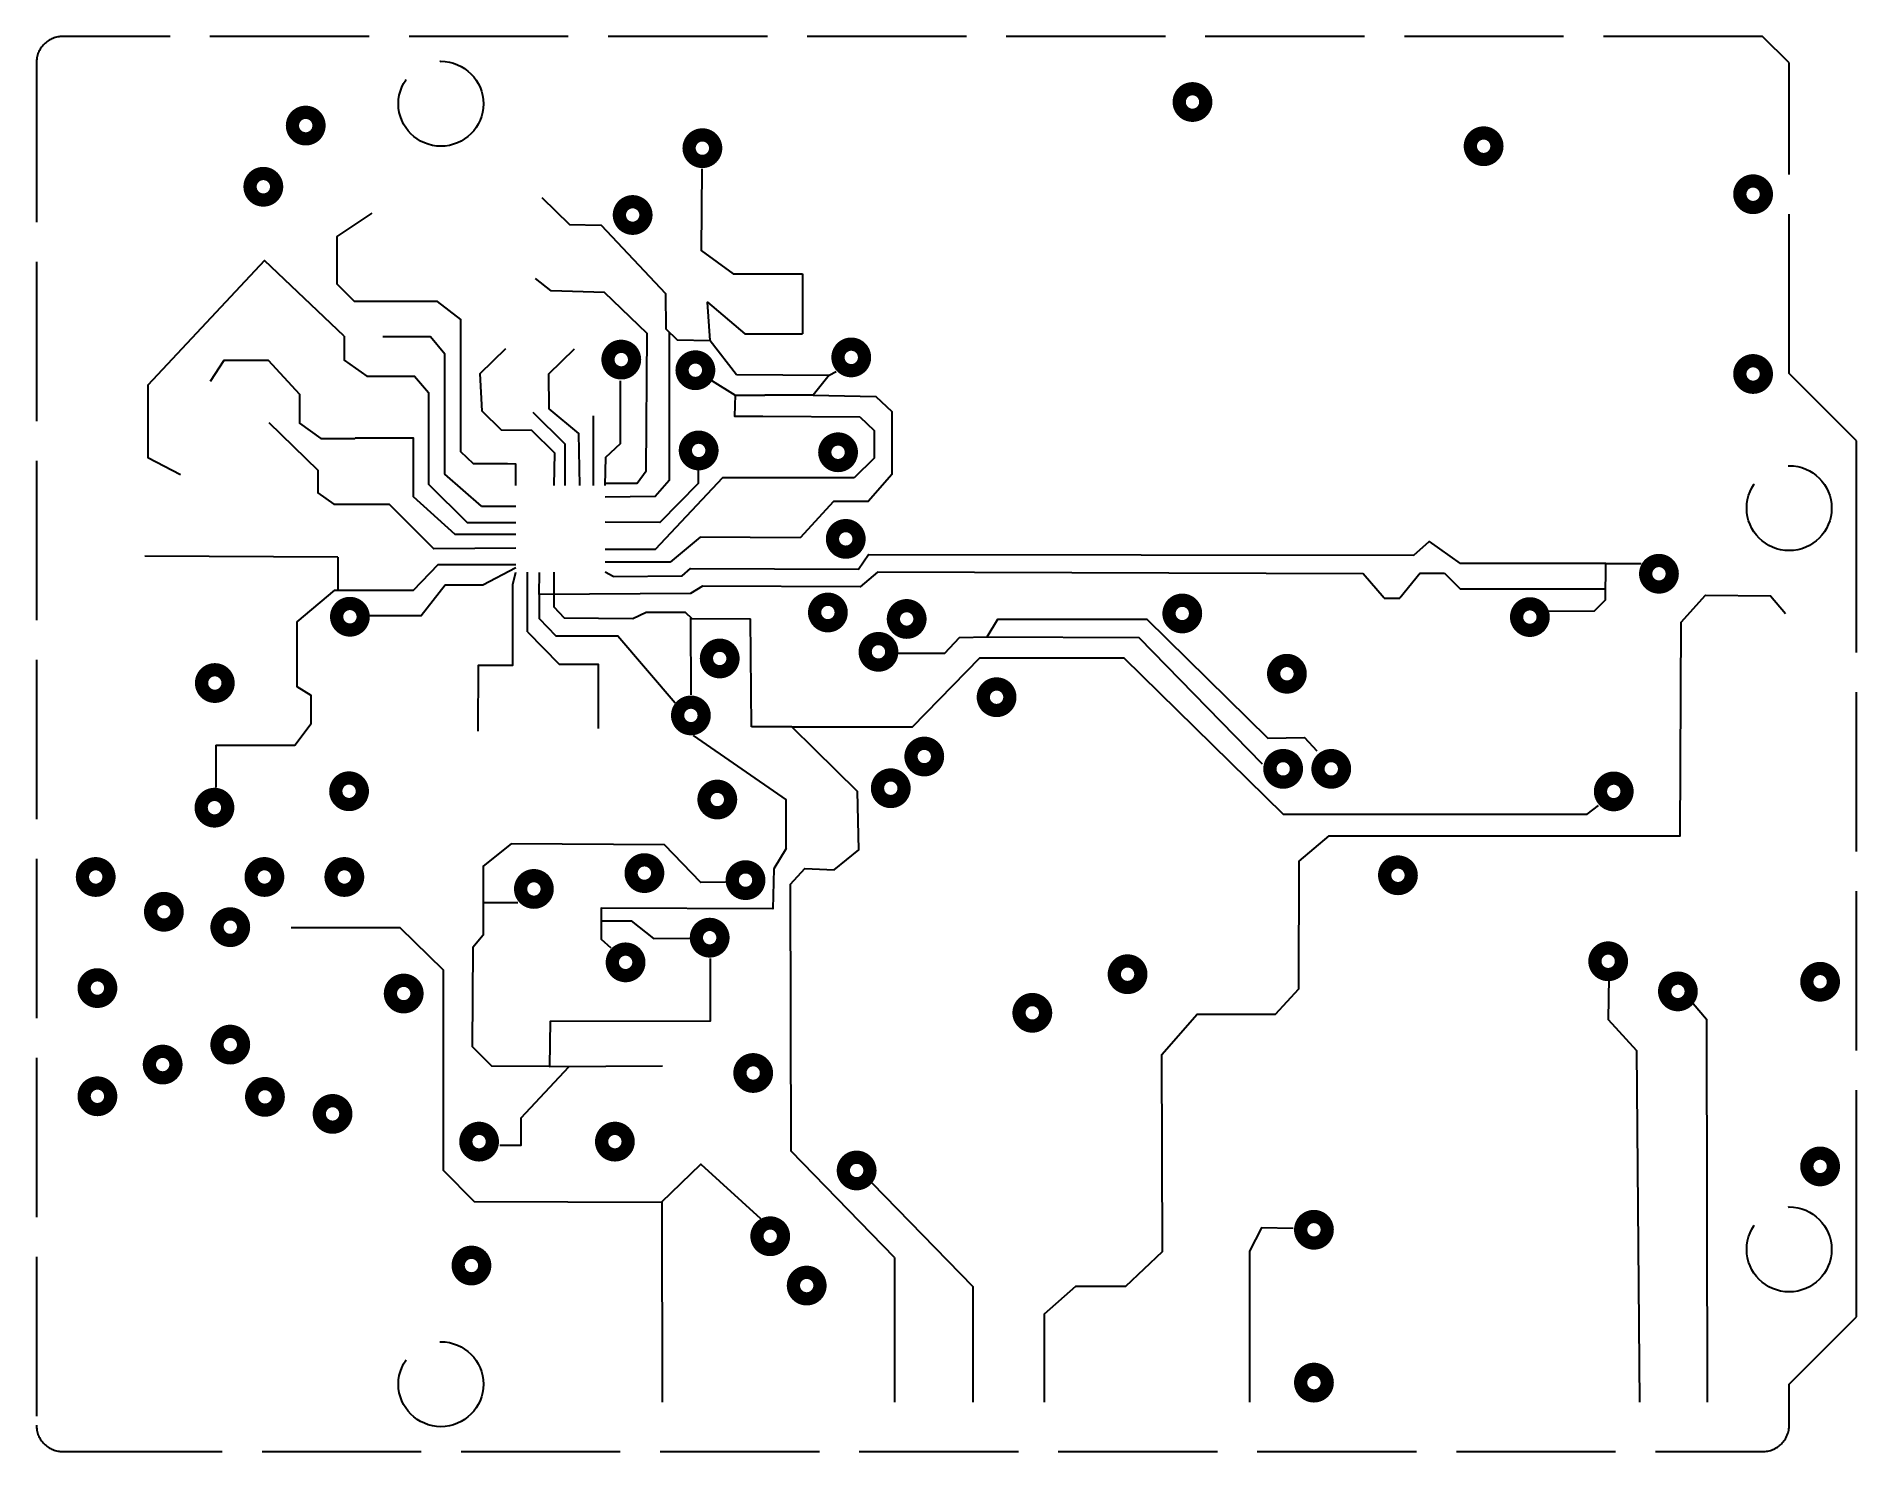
# Model space of a CAD drawing. Header units: millimetres. Extents: x 680.6 to 749.1, y 189.9 to 243.2.
import ezdxf

# ---------------------------------------------------------------- set-up
doc = ezdxf.new("R2010")
doc.units = ezdxf.units.MM
doc.linetypes.add('ACAD_ISO02W100', pattern=[15, 12, -3])
doc.layers.add('BoardDEL', color=7, linetype='Continuous', lineweight=30, true_color=0x008c8c)
doc.layers.add('Circuit B', color=1, linetype='Continuous', lineweight=30)
doc.layers.add('Donuts', color=2, linetype='Continuous')

msp = doc.modelspace()

# ---------------------------------------------------------------- linework, layer by layer
at = {"layer": 'BoardDEL', "linetype": 'ACAD_ISO02W100', "ltscale": 0.5}
msp.add_lwpolyline([(749.146, 227.984), (746.606, 230.524), (746.606, 242.224), (745.606, 243.224), (681.566, 243.224, 0.414214), (680.566, 242.224), (680.566, 190.884, 0.414214), (681.566, 189.884), (745.606, 189.884, 0.414214), (746.606, 190.884), (746.606, 192.424), (749.146, 194.964), (749.146, 197.504), (749.146, 225.444)], format="xyb", close=True, dxfattribs=at)
for centre in [(695.806, 240.684), (746.606, 225.444), (746.606, 197.504), (695.806, 192.424)]:
    msp.add_circle(centre, 1.6, dxfattribs=at)
at = {"layer": 'Circuit B'}
for p, q in [((709.433, 234.28), (709.433, 232.013)), ((706.947, 230.481), (710.434, 230.452)), ((707.935, 228.913), (711.595, 228.879)), ((711.377, 226.585), (706.42, 226.585)), ((692.681, 225.591), (693.863, 225.591)), ((691.923, 223.601), (691.923, 222.346)), ((732.702, 222.998), (733.618, 222.998)), ((733.618, 222.998), (734.213, 222.403)), ((739.7, 223.357), (734.212, 223.357)), ((734.213, 222.403), (739.69, 222.403)), ((731.342, 222.049), (731.935, 222.049)), ((707.514, 217.199), (707.469, 221.271)), ((687.327, 216.514), (687.327, 214.914)), ((708.816, 212.611), (708.816, 214.452)), ((712.893, 197.206), (712.893, 191.753)), ((726.272, 197.439), (726.272, 191.753))]:
    msp.add_line(p, q, dxfattribs=at)
for points in [[(705.635, 238.237), (705.611, 235.159), (706.816, 234.28), (709.433, 234.28)], [(699.61, 237.146), (700.646, 236.133), (701.845, 236.11), (704.264, 233.532), (704.287, 232.197), (704.702, 231.782), (705.946, 231.759), (705.854, 233.21), (707.259, 232.013), (709.433, 232.013)], [(698.319, 227.119), (697.032, 227.119), (696.56, 227.569), (696.56, 232.551), (695.68, 233.237), (692.546, 233.237), (691.903, 233.881), (691.903, 235.682), (693.212, 236.561)], [(692.162, 231.92), (689.162, 234.782), (684.764, 230.081), (684.764, 227.355), (685.991, 226.708)], [(701.995, 226.387), (703.196, 226.386), (703.543, 226.848), (703.572, 232.022), (701.967, 233.567), (699.959, 233.639), (699.366, 234.101)], [(692.162, 231.92), (692.162, 231.019), (693.018, 230.421), (694.811, 230.421), (695.345, 229.803), (695.345, 226.347), (696.797, 224.897), (698.631, 224.897)], [(697.34, 225.521), (695.949, 226.718), (695.949, 231.252), (695.413, 231.894), (693.616, 231.894)], [(704.411, 232.073), (704.411, 226.484), (703.88, 225.885), (701.993, 225.854)], [(700.076, 226.294), (700.099, 227.511), (699.228, 228.368), (698.084, 228.382), (697.356, 229.096), (697.284, 230.524), (698.256, 231.466)], [(701.036, 226.294), (700.999, 228.254), (699.885, 229.182), (699.87, 230.509), (700.842, 231.451)], [(705.946, 231.759), (706.947, 230.481)], [(687.126, 230.228), (687.638, 231.017), (689.303, 231.017), (690.477, 229.737), (690.477, 228.65), (691.288, 228.074), (692.569, 228.074), (692.58, 228.083)], [(710.434, 230.452), (709.838, 229.697), (708.008, 229.697)], [(710.434, 230.452), (710.695, 230.597)], [(701.993, 226.294), (702.014, 227.368), (702.571, 227.882), (702.571, 230.238)], [(706.032, 230.248), (706.889, 229.697), (708.008, 229.697)], [(706.889, 229.711), (706.874, 228.913), (707.935, 228.913)], [(709.838, 229.697), (712.192, 229.653), (712.802, 229.087), (712.802, 226.706), (711.9, 225.7), (710.593, 225.7), (709.347, 224.33)], [(689.324, 228.666), (691.175, 226.881), (691.175, 226.021), (691.777, 225.591), (692.681, 225.591)], [(700.485, 226.294), (700.485, 227.854), (699.285, 229.053)], [(701.556, 226.294), (701.556, 228.925)], [(711.595, 228.879), (712.133, 228.371), (712.133, 227.326), (711.377, 226.585)], [(698.631, 224.449), (696.34, 224.449), (694.77, 225.868), (694.77, 228.083), (692.58, 228.083)], [(698.631, 226.294), (698.631, 227.102), (698.319, 227.119)], [(705.494, 226.885), (705.494, 226.368), (704.049, 224.906), (701.993, 224.917)], [(706.42, 226.585), (703.885, 223.889), (701.993, 223.889)], [(698.631, 223.937), (695.544, 223.912), (693.863, 225.591)], [(697.34, 225.521), (698.631, 225.521)], [(709.347, 224.33), (705.572, 224.355), (704.447, 223.405)], [(691.923, 223.601), (684.656, 223.638)], [(702.298, 222.865), (704.9, 222.894), (705.207, 223.172), (711.54, 223.143), (711.92, 223.699), (732.468, 223.67), (733.038, 224.182), (734.212, 223.357)], [(687.327, 216.514), (690.299, 216.514), (690.923, 217.332), (690.923, 218.386), (690.385, 218.709), (690.385, 221.162), (691.806, 222.346), (694.778, 222.346), (695.704, 223.314), (698.631, 223.314)], [(698.631, 223.198), (697.385, 222.542), (695.964, 222.542), (695.059, 221.38), (692.992, 221.38)], [(698.512, 222.568), (698.631, 223.025)], [(699.072, 220.776), (699.072, 223.025)], [(731.342, 222.049), (730.553, 222.969), (712.262, 223.028), (711.599, 222.472), (705.665, 222.501), (705.211, 222.224), (699.507, 222.194), (699.521, 223.012)], [(700.055, 223.025), (700.055, 221.723), (700.45, 221.314), (703.039, 221.284), (703.537, 221.518), (705.015, 221.518), (705.263, 221.284), (707.469, 221.271)], [(704.447, 223.405), (701.993, 223.405)], [(702.298, 222.865), (701.993, 223.025)], [(732.702, 222.998), (731.935, 222.049)], [(737.539, 221.556), (739.268, 221.57), (739.685, 221.987), (739.7, 223.357), (741.027, 223.357)], [(697.206, 217.033), (697.221, 219.528), (698.512, 219.528), (698.512, 222.568)], [(699.506, 222.192), (699.506, 221.287), (700.135, 220.63), (702.473, 220.63), (704.634, 218.103)], [(718.542, 191.753), (718.542, 195.076), (719.732, 196.122), (721.613, 196.122), (722.993, 197.43), (722.969, 204.85), (724.302, 206.372), (727.253, 206.372), (728.134, 207.323), (728.137, 212.142), (729.279, 213.093), (742.494, 213.096), (742.542, 221.141), (743.447, 222.164), (745.898, 222.14), (746.47, 221.474)], [(705.206, 221.297), (705.22, 218.402)], [(713.043, 219.982), (714.795, 219.975), (715.341, 220.568), (716.385, 220.592), (716.788, 221.255), (722.409, 221.255), (726.962, 216.776), (728.338, 216.8), (728.812, 216.302)], [(699.072, 220.776), (700.263, 219.557), (701.727, 219.557), (701.727, 217.134)], [(716.385, 220.592), (722.1, 220.568), (726.749, 215.805)], [(709.025, 217.199), (713.58, 217.199), (716.113, 219.799), (721.539, 219.799), (727.537, 213.909), (738.993, 213.909), (739.422, 214.23)], [(705.316, 216.871), (708.816, 214.452)], [(709.896, 216.341), (709.025, 217.199), (707.514, 217.199)], [(712.893, 197.206), (709, 201.213), (708.976, 211.272), (709.519, 211.862), (710.628, 211.814), (711.548, 212.569), (711.501, 214.761), (709.896, 216.341)], [(706.523, 211.346), (705.597, 211.332), (704.23, 212.756), (698.455, 212.785), (697.397, 211.948), (697.397, 210.583), (698.705, 210.583)], [(708.816, 212.611), (708.347, 211.85), (708.317, 210.338), (701.845, 210.367), (701.845, 209.196), (702.211, 208.875)], [(697.395, 210.552), (697.395, 209.348), (697.013, 208.878), (696.983, 205.157), (697.718, 204.423), (699.907, 204.408), (699.937, 206.111), (705.961, 206.126), (705.961, 208.475)], [(701.874, 209.884), (702.973, 209.884), (703.822, 209.226), (705.198, 209.24)], [(690.168, 209.64), (694.263, 209.64), (695.886, 208.041), (695.887, 200.488), (697.063, 199.313), (704.123, 199.289), (705.605, 200.723), (707.843, 198.675)], [(739.806, 207.749), (739.782, 206.171), (740.859, 205), (740.967, 191.753)], [(742.989, 206.774), (743.492, 206.177), (743.518, 191.753)], [(700.613, 204.375), (698.821, 202.451), (698.821, 201.423), (698.027, 201.423)], [(699.879, 204.404), (704.155, 204.419)], [(712.045, 200.009), (715.849, 196.112), (715.849, 191.753)], [(704.126, 199.3), (704.149, 191.753)], [(727.92, 198.298), (726.726, 198.322), (726.272, 197.439)]]:
    msp.add_lwpolyline(points, dxfattribs=at)
at = {"layer": 'Donuts', "const_width": 0.5}
for points in [[(723.624, 240.751, 1), (724.624, 240.751, 1)], [(690.213, 239.862, 1), (691.213, 239.862, 1)], [(705.158, 239.011, 1), (706.158, 239.011, 1)], [(734.593, 239.084, 1), (735.593, 239.084, 1)], [(688.616, 237.556, 1), (689.616, 237.556, 1)], [(744.746, 237.275, 1), (745.746, 237.275, 1)], [(702.531, 236.492, 1), (703.531, 236.492, 1)], [(710.767, 231.125, 1), (711.767, 231.125, 1)], [(702.102, 231.042, 1), (703.102, 231.042, 1)], [(704.894, 230.642, 1), (705.894, 230.642, 1)], [(744.746, 230.5, 1), (745.746, 230.5, 1)], [(705.018, 227.618, 1), (706.018, 227.618, 1)], [(710.27, 227.549, 1), (711.27, 227.549, 1)], [(710.56, 224.285, 1), (711.56, 224.285, 1)], [(741.199, 222.97, 1), (742.199, 222.97, 1)], [(709.887, 221.511, 1), (710.887, 221.511, 1)], [(723.239, 221.474, 1), (724.239, 221.474, 1)], [(691.878, 221.35, 1), (692.878, 221.35, 1)], [(712.855, 221.267, 1), (713.855, 221.267, 1)], [(736.336, 221.338, 1), (737.336, 221.338, 1)], [(705.811, 219.778, 1), (706.811, 219.778, 1)], [(711.792, 220.028, 1), (712.792, 220.028, 1)], [(686.788, 218.852, 1), (687.788, 218.852, 1)], [(727.182, 219.202, 1), (728.182, 219.202, 1)], [(716.243, 218.317, 1), (717.243, 218.317, 1)], [(704.725, 217.631, 1), (705.725, 217.631, 1)], [(713.518, 216.082, 1), (714.518, 216.082, 1)], [(727.04, 215.617, 1), (728.04, 215.617, 1)], [(728.852, 215.617, 1), (729.852, 215.617, 1)], [(691.846, 214.773, 1), (692.846, 214.773, 1)], [(712.256, 214.887, 1), (713.256, 214.887, 1)], [(739.496, 214.767, 1), (740.496, 214.767, 1)], [(686.774, 214.154, 1), (687.774, 214.154, 1)], [(705.72, 214.461, 1), (706.72, 214.461, 1)], [(682.3, 211.542, 1), (683.3, 211.542, 1)], [(688.656, 211.542, 1), (689.656, 211.542, 1)], [(691.668, 211.542, 1), (692.668, 211.542, 1)], [(702.974, 211.688, 1), (703.974, 211.688, 1)], [(706.784, 211.423, 1), (707.784, 211.423, 1)], [(731.365, 211.606, 1), (732.365, 211.606, 1)], [(698.81, 211.091, 1), (699.81, 211.091, 1)], [(684.868, 210.231, 1), (685.868, 210.231, 1)], [(687.37, 209.65, 1), (688.37, 209.65, 1)], [(705.433, 209.254, 1), (706.433, 209.254, 1)], [(702.265, 208.324, 1), (703.265, 208.324, 1)], [(721.178, 207.877, 1), (722.178, 207.877, 1)], [(739.286, 208.365, 1), (740.286, 208.365, 1)], [(682.365, 207.354, 1), (683.365, 207.354, 1)], [(693.904, 207.149, 1), (694.904, 207.149, 1)], [(741.913, 207.23, 1), (742.913, 207.23, 1)], [(747.271, 207.593, 1), (748.271, 207.593, 1)], [(717.589, 206.422, 1), (718.589, 206.422, 1)], [(687.37, 205.224, 1), (688.37, 205.224, 1)], [(684.823, 204.471, 1), (685.823, 204.471, 1)], [(707.072, 204.154, 1), (708.072, 204.154, 1)], [(682.365, 203.276, 1), (683.365, 203.276, 1)], [(688.677, 203.254, 1), (689.677, 203.254, 1)], [(691.224, 202.612, 1), (692.224, 202.612, 1)], [(696.745, 201.567, 1), (697.745, 201.567, 1)], [(701.861, 201.567, 1), (702.861, 201.567, 1)], [(710.97, 200.48, 1), (711.97, 200.48, 1)], [(747.271, 200.633, 1), (748.271, 200.633, 1)], [(728.2, 198.245, 1), (729.2, 198.245, 1)], [(707.714, 198.001, 1), (708.714, 198.001, 1)], [(696.457, 196.897, 1), (697.457, 196.897, 1)], [(709.088, 196.142, 1), (710.088, 196.142, 1)], [(728.2, 192.484, 1), (729.2, 192.484, 1)]]:
    msp.add_lwpolyline(points, format="xyb", close=True, dxfattribs=at)

doc.saveas('drawing.dxf')
